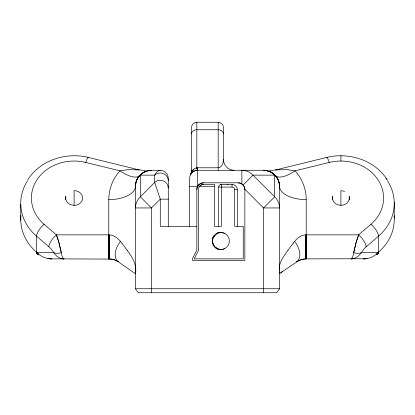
<?xml version="1.0" encoding="UTF-8"?>
<svg xmlns="http://www.w3.org/2000/svg" width="415" height="415" viewBox="0 0 415 415"><rect width="100%" height="100%" fill="white"/><g stroke="black" fill="none" stroke-linecap="round" stroke-linejoin="round"><path stroke-width="0.62" d="M20.75 220.36L20.75 204.445M279.539 270.948C278.045 262.954 283.782 256.574 287.823 250.395M305.99 257.015L306.005 258.861L306.042 234.849L358.643 234.849L370.974 224.25A42.688 36.971 0 0 0 377.759 179.353A42.688 36.971 0 0 0 329.261 162.441L295.049 170.84A26.679 10.463 -42.4 0 1 275.353 175.493L271.171 172.22L265.74 170.435L267.535 170.788M279.539 273.594L298.836 260.516L303.484 259.048L305.933 258.861L306.042 234.849C300.476 234.88 296.123 239.05 293.094 243.315M306.068 254.452L306.177 238.22L306.156 258.441M394.25 218.129L394.25 202.209M121.906 243.315C118.882 239.05 114.53 234.88 108.963 234.849L109 258.861L108.963 234.849L56.362 234.849L44.026 224.25A42.688 36.971 0 0 1 37.241 179.353A42.688 36.971 0 0 1 85.739 162.441L119.951 170.84A26.679 10.463 42.4 0 0 139.653 175.493L143.834 172.22L149.26 170.435L147.475 170.788M279.539 272.997L279.539 272.084M306.161 256.714L306.146 258.861L306.218 255.116M306.062 255.158L306.005 258.861L306.005 255.526L305.933 258.861L300.808 259.702L296.751 261.756A16.009 9.929 55 0 0 294.562 241.442M108.963 234.849L108.855 258.861L108.906 246.609M306.057 244.404L306.047 236.441M65.705 199.579L65.772 196.362L65.772 199.651L67.422 202.619L70.394 204.668L74.098 205.404A8.539 7.392 0 0 0 82.637 198.007A8.539 7.392 0 0 0 74.098 190.615L74.098 205.435M306.094 246.609L306.068 251.941L306.042 250.857M332.508 199.579L332.581 196.362L332.581 199.651L334.231 202.619C337.836 206.172 343.973 206.172 347.578 202.619L349.228 199.651L349.228 196.362L349.3 199.579M306.218 234.849L306.135 238.22L306.042 234.849M108.958 236.441L108.948 244.404M20.942 215.323A53.364 46.21 0 0 0 36.406 252.061L37.034 253.648L37.765 254.042L37.065 253.679L36.51 252.154L36.51 236.145A53.364 46.21 0 0 1 26.627 182.242M108.995 255.526L109 258.861L108.989 254.587M196.528 168.308L196.56 167.395M108.782 258.861L108.782 199.631C108.792 189.079 112.844 178.632 119.951 170.84L128.266 169.621L139.295 169.943L88.286 157.41C66.146 151.957 40.141 160.05 27.753 179.851M108.839 256.714L108.855 258.861L108.782 255.526M306.161 257.015L306.177 250.857M275.353 175.493C277.983 178.455 279.487 182.325 279.539 186.288L279.539 288.741L276.738 292.746L138.268 292.746L135.466 288.741L135.466 186.288C135.518 182.325 137.017 178.455 139.653 175.493M223.452 160.232L223.509 127.638C223.472 124.754 221.06 122.311 218.176 122.254L196.829 122.254C193.945 122.311 191.528 124.754 191.491 127.638L191.476 170.741L191.512 170.015M191.554 171.006L191.486 171.545L191.491 170.145A10.671 10.671 0 0 1 190.428 174.798L191.476 173.164M196.829 189.489C196.788 185.936 199.942 182.761 203.5 182.818L238.184 182.818C241.743 182.761 244.917 185.93 244.855 189.489L244.855 260.459L192.425 260.459L192.425 258.861L196.829 250.053L196.829 189.489A6.671 6.671 0 0 1 203.5 182.818M192.56 170.399L191.725 171.649L194.199 168.864L196.829 167.8A12.03 7.74 0 0 1 197.628 167.774M378.475 252.922L377.37 253.918L378.07 253.565L378.599 252.061A53.364 46.21 0 0 0 394.094 215.629M378.35 253.026L377.235 254.042L377.972 253.648L378.49 252.154L378.49 236.145A53.364 46.21 0 0 0 387.403 180.67M376.369 254.826A10.671 4.643 51.7 0 0 377.598 253.617L377.837 252.694L378.599 252.061L378.039 253.596L376.919 253.835M377.598 253.617L377.998 252.564M197.032 187.855L198.702 184.857M378.599 252.061L377.972 253.648L376.851 253.902M190.672 174.248L190.428 174.798L191.797 172.801L193.312 171.545L195.195 170.658L197.286 170.29L263.53 170.28A16.009 15.531 -90 0 1 271.431 172.505L274.678 175.14L277.313 178.388A16.009 15.531 0 0 1 279.539 186.288A26.679 13.342 0 0 0 306.218 199.631L306.218 258.861M108.782 199.631A26.679 13.342 0 0 0 135.466 186.288A16.009 15.531 0 0 1 137.692 178.388L140.327 175.14L143.569 172.505A16.009 15.531 90 0 1 151.47 170.28L160.278 170.28A8.004 8.004 0 0 1 168.282 178.284L168.282 226.31M137.692 178.388L138.895 176.681M243.133 185.023L253.015 175.14L274.678 175.14L274.678 196.803A16.009 15.531 0 0 1 279.539 207.951L263.53 207.951L244.85 189.271M224.546 233.292L220.842 232.447L217.574 233.095L212.952 237.717C211.66 240.845 212.428 244.617 214.804 247.024C211.904 243.963 211.577 239.004 214.166 235.663C208.631 242.282 216.791 252.735 224.546 248.678M370.974 224.25A10.671 3.761 49.3 0 1 378.49 236.145L364.624 248.175L360.22 254.058A16.382 12.849 -90 0 1 355.349 257.938A16.719 13.109 -90 0 1 351.069 258.861A16.719 3.362 -90 0 0 352.164 257.938A16.382 3.294 -90 0 0 353.414 254.058L356.329 241.587A17.778 2.853 -73.8 0 1 358.643 234.812M141.863 173.714L143.569 172.505M237.385 226.31L237.385 189.759A5.338 5.338 0 0 0 232.047 184.421L220.982 184.623L221.377 184.779M217.574 233.095L217.138 233.292L220.842 232.447A8.539 8.539 0 0 1 229.381 240.985A8.539 8.539 0 0 1 220.842 249.524C209.866 249.954 209.866 232.016 220.842 232.447M220.656 184.623L221.377 184.421L221.377 226.31L214.441 226.31L214.441 184.421L202.499 184.519L201.01 185.074L199.568 186.288L214.441 186.288M352.351 258.504L351.069 258.861L352.89 258.519M387.247 179.851C374.849 160.05 348.896 151.973 326.74 157.41L275.736 169.927L269.496 170.695M221.377 184.421L220.043 184.779A2.666 2.666 0 0 0 218.705 187.087L218.705 226.31M277.241 169.673L275.736 169.927L286.692 169.616L295.049 170.84C302.162 178.632 306.213 189.079 306.218 199.631M278.123 169.548L279.124 169.419M305.933 258.861L364.469 258.758M160.278 170.28C157.55 170.383 155.775 172.905 154.702 175.14L154.702 182.429L160.278 199.148L160.278 226.31L196.829 226.31M227.555 184.468L228.048 184.421M366.16 246.743A10.671 3.761 49.3 0 0 358.643 234.849L355.837 243.257L353.658 252.694A10.671 6.137 25.6 0 0 361.175 252.694L377.837 252.694C374.242 256.719 368.836 258.846 363.483 258.861L367.068 258.597M363.483 258.861L366.528 258.644M168.008 186.288L168.282 186.288M189.624 186.288L197.649 186.288L197.628 167.785L218.176 167.785C222.004 167.437 223.529 162.939 223.509 159.609A10.671 10.671 0 0 0 231.809 170.015M218.705 187.087L232.047 187.087A2.666 2.666 0 0 1 234.714 189.759L234.714 226.31L243.252 226.31L243.252 258.861L194.215 258.861L198.432 250.432L198.432 189.489A5.068 5.068 0 0 1 203.5 184.421M234.714 189.759L237.385 189.759M168.282 199.148L160.278 199.148L151.47 207.951L151.47 292.746M36.676 252.294C40.447 256.423 45.899 258.913 51.517 258.861L111.739 259.085L114.208 259.707L117.357 261.17L135.466 273.807C137.09 264.889 132.452 257.16 127.177 250.395M135.466 288.741L279.539 288.741M197.141 170.456L196.451 170.456L197.545 170.466M145.504 170.69L137.816 169.683M48.472 258.644L51.517 258.861L49.017 258.597M47.938 258.597L51.517 258.861M108.917 250.857L109.072 258.861L113.897 259.603L118.254 261.756A16.009 9.929 -55 0 1 120.443 241.442M241.867 183.928L241.867 170.28L244.056 170.56M135.684 169.393L136.618 169.512M61.581 258.504L63.936 258.861A16.719 3.362 90 0 1 62.836 257.938A16.382 3.294 -90 0 1 61.591 254.058L58.676 241.587A17.778 2.827 73.8 0 0 56.362 234.885A10.671 3.761 -49.3 0 0 48.846 246.743L51.849 249.783L54.785 254.058A16.382 12.849 90 0 0 59.651 257.938A16.719 13.109 90 0 0 63.936 258.861L62.655 258.504M263.53 292.746L263.53 207.951L274.678 196.803L253.015 175.14A16.009 15.531 -90 0 0 241.867 170.28L243.693 170.56M62.115 258.519L63.936 258.861M344.611 191.346L340.907 190.615L340.907 205.435M38.087 253.835L36.966 253.596L36.406 252.061L36.997 253.622L36.51 252.154L37.034 253.648L38.149 253.902M220.842 249.524L217.138 248.678L215.271 247.35M241.867 170.28L242.832 170.56M215.266 247.33L217.574 248.87M271.431 172.505L273.143 173.714M48.846 246.743L36.51 236.145A10.671 3.761 -49.3 0 1 44.026 224.25M276.11 176.681L277.313 178.388M36.53 252.922L37.635 253.918L36.966 253.596L36.406 252.061M56.362 234.849L59.163 243.257L61.342 252.694A10.671 6.137 -25.6 0 1 53.826 252.694L37.168 252.694A10.671 4.643 -51.7 0 0 38.637 254.826M193.738 169.221L193.805 169.714L193.307 169.605L192.939 170.441L192.913 170.005M109.072 258.861L108.938 254.639M108.782 250.857L108.818 251.947L108.782 236.441M340.907 155.703L340.907 161.036M232.047 184.421L232.047 187.087M218.176 122.254L218.176 170.28M196.829 122.254L196.829 167.8A10.671 0.545 87.5 0 0 197.286 170.29L197.628 170.28A8.004 8.004 0 0 0 189.624 178.284L189.624 226.31M234.185 170.28A10.671 10.671 0 0 1 231.959 170.046M223.509 133.832A5.338 4.088 0 0 0 218.176 129.745L196.829 129.745A5.338 4.088 0 0 0 191.491 133.832M296.891 261.175A16.009 2.039 55 0 1 296.751 261.756M282.278 271.514A16.009 11.283 55 0 1 280.659 273.018M326.74 157.41A10.671 1.458 76.2 0 1 329.261 162.441M85.739 162.441A10.671 1.458 -76.2 0 1 88.286 157.41M263.53 170.28A16.009 16.009 0 0 1 279.539 186.288M238.184 182.818A6.671 6.671 0 0 1 244.855 189.489M135.466 186.288A16.009 16.009 0 0 1 151.47 170.28M168.282 180.717A8.004 7.766 0 0 0 154.702 175.14L140.327 175.14L140.327 196.803A16.009 15.531 0 0 0 135.466 207.951L151.47 207.951L140.327 196.803L154.702 182.429A8.004 7.766 0 0 1 168.282 188M385.8 178.367A53.364 46.21 0 0 1 386.458 179.28M26.923 181.744A53.364 46.21 0 0 1 27.546 180.758M287.917 250.328A93.785 14.971 -44.3 0 1 293.192 243.252M122.046 243.408A93.785 15.039 44.2 0 1 127.317 250.494M118.254 261.756A16.009 2.039 -55 0 1 118.114 261.175"/></g></svg>
